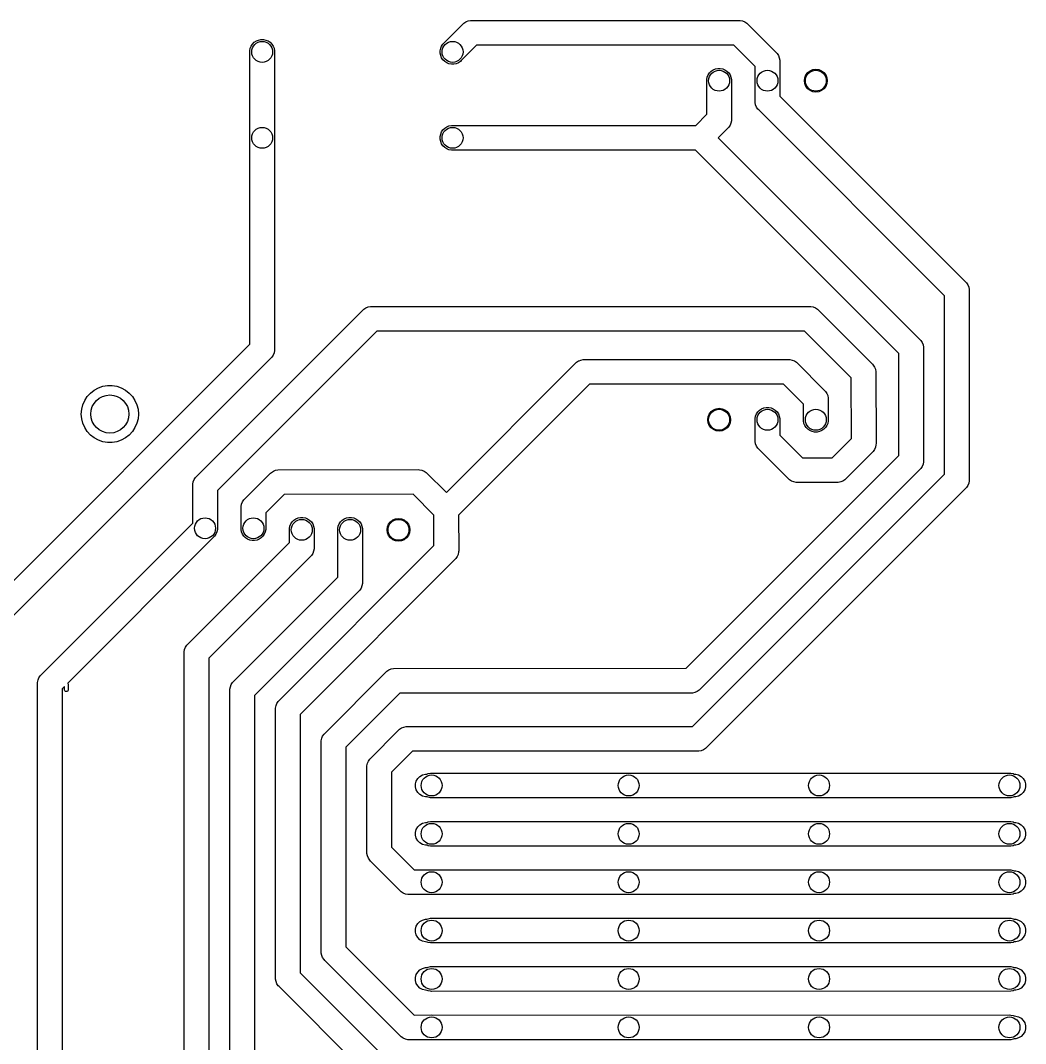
# Model space of a CAD drawing. Extents: x 101.5 to 191.1, y -138.9 to -41.
# Drawn here: x 138.3 to 191.1, y -106 to -52.3 of the extents above; entities that cross this region are included whole.
import ezdxf

# ---------------------------------------------------------------- set-up
doc = ezdxf.new("R2010")
doc.units = 0
doc.layers.add('BLACK', color=7, linetype='CONTINUOUS')

msp = doc.modelspace()

# ---------------------------------------------------------------- linework, layer by layer
at = {"layer": 'BLACK', "linetype": 'CONTINUOUS'}
for p, q in [((160.497543, -53.575644), (161.540381, -52.52838)), ((161.540381, -52.52838), (161.587634, -52.485552)), ((161.587634, -52.485552), (161.587644, -52.485543)), ((161.587644, -52.485543), (161.693592, -52.414751)), ((161.693592, -52.414751), (161.728072, -52.400468)), ((161.728072, -52.400468), (161.811315, -52.365988)), ((161.811315, -52.365988), (161.936289, -52.341129)), ((161.936289, -52.341129), (161.940795, -52.341129)), ((161.940795, -52.341129), (176.040505, -52.338)), ((176.040505, -52.338), (176.104216, -52.34113)), ((176.104216, -52.34113), (176.22919, -52.365989)), ((176.22919, -52.365989), (176.346913, -52.414751)), ((176.346913, -52.414751), (176.452861, -52.485543)), ((176.452861, -52.485543), (177.999619, -54.027875)), ((150.377989, -53.799315), (150.426751, -53.681592)), ((150.426751, -53.681592), (150.497543, -53.575644)), ((150.497543, -53.575644), (150.587644, -53.485543)), ((150.587644, -53.485543), (150.693592, -53.414751)), ((150.693592, -53.414751), (150.811315, -53.365989)), ((150.811315, -53.365989), (150.936289, -53.34113)), ((150.936289, -53.34113), (151.063711, -53.34113)), ((151.063711, -53.34113), (151.188685, -53.365989)), ((151.188685, -53.365989), (151.306408, -53.414751)), ((151.306408, -53.414751), (151.412356, -53.485543)), ((151.412356, -53.485543), (151.502457, -53.575644)), ((151.502457, -53.575644), (151.573249, -53.681592)), ((151.573249, -53.681592), (151.622011, -53.799315)), ((160.377989, -53.799315), (160.426751, -53.681592)), ((160.426751, -53.681592), (160.497543, -53.575644)), ((162.265875, -53.63794), (161.459619, -54.447619)), ((175.768748, -53.634944), (162.265875, -53.63794)), ((176.890774, -54.75376), (175.768748, -53.634944)), ((150.35, -53.988), (150.35313, -53.924289)), ((150.353044, -58.438038), (150.35, -53.988)), ((150.35313, -53.924289), (150.377989, -53.799315)), ((151.622011, -53.799315), (151.64687, -53.924289)), ((151.64687, -53.924289), (151.65, -58.5)), ((160.35313, -53.924289), (160.377989, -53.799315)), ((160.35313, -54.051711), (160.35313, -53.924289)), ((160.377989, -54.176685), (160.35313, -54.051711)), ((160.426751, -54.294408), (160.377989, -54.176685)), ((177.999619, -54.027875), (178.042457, -54.075139)), ((178.042457, -54.075139), (178.113249, -54.181087)), ((178.113249, -54.181087), (178.162011, -54.29881)), ((160.497543, -54.400356), (160.426751, -54.294408)), ((160.587644, -54.490457), (160.497543, -54.400356)), ((160.693592, -54.561249), (160.587644, -54.490457)), ((160.811315, -54.610011), (160.693592, -54.561249)), ((160.936289, -54.63487), (160.811315, -54.610011)), ((161.063711, -54.63487), (160.936289, -54.63487)), ((161.188685, -54.610011), (161.063711, -54.63487)), ((161.306408, -54.561249), (161.188685, -54.610011)), ((161.412356, -54.490457), (161.306408, -54.561249)), ((161.459619, -54.447619), (161.412356, -54.490457)), ((176.89278, -55.44341), (176.890774, -54.75376)), ((178.162011, -54.29881), (178.18687, -54.423784)), ((178.18687, -54.423784), (178.19, -55.5)), ((174.35313, -55.436289), (174.377989, -55.311315)), ((174.377989, -55.311315), (174.426751, -55.193592)), ((174.426751, -55.193592), (174.497543, -55.087644)), ((174.497543, -55.087644), (174.587644, -54.997543)), ((174.587644, -54.997543), (174.693592, -54.926751)), ((174.693592, -54.926751), (174.811315, -54.877989)), ((174.811315, -54.877989), (174.936289, -54.85313)), ((174.936289, -54.85313), (175.063711, -54.85313)), ((175.063711, -54.85313), (175.188685, -54.877989)), ((175.188685, -54.877989), (175.306408, -54.926751)), ((175.306408, -54.926751), (175.412356, -54.997543)), ((175.412356, -54.997543), (175.502457, -55.087644)), ((175.502457, -55.087644), (175.573249, -55.193592)), ((175.573249, -55.193592), (175.622011, -55.311315)), ((175.622011, -55.311315), (175.64687, -55.436289)), ((179.500445, -55.344709), (179.560385, -55.2)), ((179.560385, -55.2), (179.655736, -55.075736)), ((179.655736, -55.075736), (179.78, -54.980385)), ((179.78, -54.980385), (179.924709, -54.920445)), ((179.924709, -54.920445), (180.08, -54.9)), ((180.08, -54.9), (180.235291, -54.920445)), ((180.235291, -54.920445), (180.38, -54.980385)), ((180.38, -54.980385), (180.504264, -55.075736)), ((180.504264, -55.075736), (180.599615, -55.2)), ((180.599615, -55.2), (180.659555, -55.344709)), ((174.35, -55.5), (174.35313, -55.436289)), ((174.35263, -57.264489), (174.35, -55.5)), ((175.64687, -55.436289), (175.65, -57.535534)), ((176.89, -55.5), (176.89278, -55.44341)), ((176.89313, -56.641341), (176.89, -55.5)), ((178.19, -55.5), (178.1872, -55.556974)), ((178.1872, -55.556974), (178.189271, -56.311983)), ((179.48, -55.5), (179.500445, -55.344709)), ((179.500445, -55.655291), (179.48, -55.5)), ((179.560385, -55.8), (179.500445, -55.655291)), ((179.655736, -55.924264), (179.560385, -55.8)), ((180.599615, -55.8), (180.504264, -55.924264)), ((180.659555, -55.655291), (180.599615, -55.8)), ((180.659555, -55.344709), (180.68, -55.5)), ((180.68, -55.5), (180.659555, -55.655291)), ((178.189271, -56.311983), (187.951619, -66.07001)), ((179.78, -56.019615), (179.655736, -55.924264)), ((179.924709, -56.079555), (179.78, -56.019615)), ((180.08, -56.1), (179.924709, -56.079555)), ((180.235291, -56.079555), (180.08, -56.1)), ((180.38, -56.019615), (180.235291, -56.079555)), ((180.504264, -55.924264), (180.38, -56.019615)), ((176.917989, -56.766315), (176.89313, -56.641341)), ((176.966751, -56.884038), (176.917989, -56.766315)), ((177.037543, -56.989986), (176.966751, -56.884038)), ((173.769618, -57.850063), (174.35263, -57.264489)), ((177.080381, -57.037249), (177.037543, -56.989986)), ((186.842083, -66.79463), (177.080381, -57.037249)), ((160.497543, -58.087644), (160.587644, -57.997543)), ((160.587644, -57.997543), (160.693592, -57.926751)), ((160.693592, -57.926751), (160.811315, -57.877989)), ((160.811315, -57.877989), (160.936289, -57.85313)), ((160.936289, -57.85313), (173.769618, -57.850063)), ((175.502457, -57.94789), (174.951657, -58.501109)), ((175.573249, -57.841942), (175.502457, -57.94789)), ((175.622012, -57.724219), (175.573249, -57.841942)), ((175.646871, -57.599245), (175.622012, -57.724219)), ((175.65, -57.535534), (175.646871, -57.599224)), ((175.646871, -57.599224), (175.646871, -57.599245)), ((150.35, -58.5), (150.353044, -58.438038)), ((150.353035, -69.32397), (150.35, -58.5)), ((151.65, -58.5), (151.646905, -58.562987)), ((160.35313, -58.436289), (160.377989, -58.311315)), ((160.35313, -58.563711), (160.35313, -58.436289)), ((160.377989, -58.311315), (160.426751, -58.193592)), ((160.426751, -58.193592), (160.497543, -58.087644)), ((174.951657, -58.501109), (185.551619, -69.096846)), ((151.646905, -58.562987), (151.65, -69.596195)), ((160.377989, -58.688685), (160.35313, -58.563711)), ((160.426751, -58.806408), (160.377989, -58.688685)), ((160.497543, -58.912356), (160.426751, -58.806408)), ((160.587644, -59.002457), (160.497543, -58.912356)), ((160.693592, -59.073249), (160.587644, -59.002457)), ((160.811315, -59.122011), (160.693592, -59.073249)), ((160.936289, -59.14687), (160.811315, -59.122011)), ((161, -59.15), (160.936289, -59.14687)), ((173.76332, -59.14695), (161, -59.15)), ((184.442139, -69.821513), (173.76332, -59.14695)), ((187.951619, -66.07001), (187.994446, -66.117263)), ((187.994446, -66.117263), (187.994457, -66.117274)), ((187.994457, -66.117274), (188.065249, -66.223222)), ((188.065249, -66.223222), (188.114011, -66.340945)), ((188.114011, -66.340945), (188.13887, -66.465919)), ((188.13887, -66.465919), (188.142, -76.437646)), ((186.845024, -76.165443), (186.842083, -66.79463)), ((147.497543, -76.337644), (156.290381, -67.54038)), ((156.290381, -67.54038), (156.337634, -67.497552)), ((156.337634, -67.497552), (156.337644, -67.497543)), ((156.337644, -67.497543), (156.443592, -67.426751)), ((156.443592, -67.426751), (156.561315, -67.377988)), ((156.561315, -67.377988), (156.686289, -67.353129)), ((156.686289, -67.353129), (156.693658, -67.353129)), ((156.693658, -67.353129), (179.75, -67.35)), ((179.75, -67.35), (179.813711, -67.35313)), ((179.813711, -67.35313), (179.938685, -67.377989)), ((179.938685, -67.377989), (180.056408, -67.426751)), ((180.056408, -67.426751), (180.162356, -67.497543)), ((180.162356, -67.497543), (183.051619, -70.382381)), ((157.014967, -68.649964), (148.647323, -77.021819)), ((179.477964, -68.646915), (157.014967, -68.649964)), ((181.94222, -71.107396), (179.477964, -68.646915)), ((185.551619, -69.096846), (185.594457, -69.14411)), ((185.594457, -69.14411), (185.665249, -69.250058)), ((185.665249, -69.250058), (185.714011, -69.367781)), ((133.997543, -85.683839), (150.353035, -69.32397)), ((151.622012, -69.78488), (151.573249, -69.902603)), ((151.646871, -69.659906), (151.622012, -69.78488)), ((151.65, -69.596195), (151.646871, -69.659885)), ((151.646871, -69.659885), (151.646871, -69.659906)), ((184.444953, -75.171414), (184.442139, -69.821513)), ((185.714011, -69.367781), (185.73887, -69.492755)), ((185.73887, -69.492755), (185.742, -75.443534)), ((151.502457, -70.008551), (135.147032, -86.36835)), ((151.573249, -69.902603), (151.502457, -70.008551)), ((160.673392, -77.122983), (167.463876, -70.32838)), ((167.463876, -70.32838), (167.511129, -70.285552)), ((167.511129, -70.285552), (167.511139, -70.285543)), ((167.511139, -70.285543), (167.617087, -70.214751)), ((167.617087, -70.214751), (167.651567, -70.200468)), ((167.651567, -70.200468), (167.73481, -70.165988)), ((167.73481, -70.165988), (167.859784, -70.141129)), ((167.859784, -70.141129), (167.86323, -70.141129)), ((167.86323, -70.141129), (178.64563, -70.138)), ((178.64563, -70.138), (178.709341, -70.14113)), ((178.709341, -70.14113), (178.834315, -70.165989)), ((178.834315, -70.165989), (178.952038, -70.214751)), ((178.952038, -70.214751), (179.057986, -70.285543)), ((179.057986, -70.285543), (180.53962, -71.762751)), ((183.051619, -70.382381), (183.094457, -70.429644)), ((183.094457, -70.429644), (183.165249, -70.535592)), ((183.165249, -70.535592), (183.214011, -70.653315)), ((183.214011, -70.653315), (183.238871, -70.778289)), ((183.238871, -70.778289), (183.238871, -70.779493)), ((183.238871, -70.779493), (183.242, -74.549422)), ((178.37392, -71.434967), (168.188527, -71.437923)), ((179.43073, -72.488619), (178.37392, -71.434967)), ((181.944851, -74.277907), (181.94222, -71.107396)), ((141.816289, -72.078681), (141.984078, -71.896414)), ((141.984078, -71.896414), (142.179578, -71.74425)), ((142.179578, -71.74425), (142.397457, -71.62634)), ((142.397457, -71.62634), (142.631772, -71.5459)), ((142.631772, -71.5459), (142.876131, -71.505123)), ((142.876131, -71.505123), (143.123869, -71.505123)), ((143.123869, -71.505123), (143.368228, -71.5459)), ((143.368228, -71.5459), (143.602543, -71.62634)), ((143.602543, -71.62634), (143.820422, -71.74425)), ((143.820422, -71.74425), (144.015922, -71.896414)), ((144.015922, -71.896414), (144.183711, -72.078681)), ((168.188527, -71.437923), (161.319346, -78.311272)), ((180.53962, -71.762751), (180.582447, -71.810004)), ((180.582447, -71.810004), (180.582457, -71.810014)), ((180.582457, -71.810014), (180.653249, -71.915962)), ((180.653249, -71.915962), (180.653249, -71.915963)), ((180.653249, -71.915963), (180.702012, -72.033685)), ((141.581274, -72.512951), (141.680789, -72.286079)), ((141.680789, -72.286079), (141.816289, -72.078681)), ((144.183711, -72.078681), (144.319211, -72.286079)), ((144.319211, -72.286079), (144.418726, -72.512951)), ((179.43313, -73.363711), (179.43073, -72.488619)), ((180.702012, -72.033685), (180.726871, -72.158659)), ((180.726871, -72.158659), (180.726871, -72.159023)), ((180.726871, -72.159023), (180.73, -73.3)), ((141.5, -73), (141.520458, -72.753108)), ((141.520458, -73.246892), (141.5, -73)), ((141.520458, -72.753108), (141.581274, -72.512951)), ((144.418726, -72.512951), (144.479542, -72.753108)), ((144.479542, -72.753108), (144.5, -73)), ((144.5, -73), (144.479542, -73.246892)), ((174.420445, -73.144709), (174.480385, -73)), ((174.480385, -73), (174.575736, -72.875736)), ((174.575736, -72.875736), (174.7, -72.780385)), ((174.7, -72.780385), (174.844709, -72.720445)), ((174.844709, -72.720445), (175, -72.7)), ((175, -72.7), (175.155291, -72.720445)), ((175.155291, -72.720445), (175.3, -72.780385)), ((175.3, -72.780385), (175.424264, -72.875736)), ((175.424264, -72.875736), (175.519615, -73)), ((175.519615, -73), (175.579555, -73.144709)), ((176.917989, -73.111315), (176.966751, -72.993592)), ((176.966751, -72.993592), (177.037543, -72.887644)), ((177.037543, -72.887644), (177.127644, -72.797543)), ((177.127644, -72.797543), (177.233592, -72.726751)), ((177.233592, -72.726751), (177.351315, -72.677989)), ((177.351315, -72.677989), (177.476289, -72.65313)), ((177.476289, -72.65313), (177.603711, -72.65313)), ((177.603711, -72.65313), (177.728685, -72.677989)), ((177.728685, -72.677989), (177.846408, -72.726751)), ((177.846408, -72.726751), (177.952356, -72.797543)), ((177.952356, -72.797543), (178.042457, -72.887644)), ((178.042457, -72.887644), (178.113249, -72.993592)), ((178.113249, -72.993592), (178.162011, -73.111315)), ((141.581274, -73.487049), (141.520458, -73.246892)), ((141.680789, -73.713921), (141.581274, -73.487049)), ((144.418726, -73.487049), (144.319211, -73.713921)), ((144.479542, -73.246892), (144.418726, -73.487049)), ((174.4, -73.3), (174.420445, -73.144709)), ((174.420445, -73.455291), (174.4, -73.3)), ((174.480385, -73.6), (174.420445, -73.455291)), ((175.579555, -73.455291), (175.519615, -73.6)), ((175.579555, -73.144709), (175.6, -73.3)), ((175.6, -73.3), (175.579555, -73.455291)), ((176.89, -73.3), (176.89313, -73.236289)), ((176.89313, -74.441341), (176.89, -73.3)), ((176.89313, -73.236289), (176.917989, -73.111315)), ((178.162011, -73.111315), (178.18687, -73.236289)), ((178.18687, -73.236289), (178.189269, -74.111437)), ((179.457989, -73.488685), (179.43313, -73.363711)), ((179.506751, -73.606408), (179.457989, -73.488685)), ((180.702011, -73.488685), (180.653249, -73.606408)), ((180.72687, -73.363711), (180.702011, -73.488685)), ((180.73, -73.3), (180.72687, -73.363711)), ((141.816289, -73.921319), (141.680789, -73.713921)), ((141.984078, -74.103586), (141.816289, -73.921319)), ((142.179578, -74.25575), (141.984078, -74.103586)), ((144.015922, -74.103586), (143.820422, -74.25575)), ((144.183711, -73.921319), (144.015922, -74.103586)), ((144.319211, -73.713921), (144.183711, -73.921319)), ((174.575736, -73.724264), (174.480385, -73.6)), ((174.7, -73.819615), (174.575736, -73.724264)), ((174.844709, -73.879555), (174.7, -73.819615)), ((175, -73.9), (174.844709, -73.879555)), ((175.155291, -73.879555), (175, -73.9)), ((175.3, -73.819615), (175.155291, -73.879555)), ((175.424264, -73.724264), (175.3, -73.819615)), ((175.519615, -73.6), (175.424264, -73.724264)), ((178.189269, -74.111437), (179.379446, -75.298353)), ((179.577543, -73.712356), (179.506751, -73.606408)), ((179.667644, -73.802457), (179.577543, -73.712356)), ((179.773592, -73.873249), (179.667644, -73.802457)), ((179.891315, -73.922011), (179.773592, -73.873249)), ((180.016289, -73.94687), (179.891315, -73.922011)), ((180.143711, -73.94687), (180.016289, -73.94687)), ((180.268685, -73.922011), (180.143711, -73.94687)), ((180.386408, -73.873249), (180.268685, -73.922011)), ((180.492356, -73.802457), (180.386408, -73.873249)), ((180.582457, -73.712356), (180.492356, -73.802457)), ((180.653249, -73.606408), (180.582457, -73.712356)), ((142.397457, -74.37366), (142.179578, -74.25575)), ((142.631772, -74.4541), (142.397457, -74.37366)), ((142.876131, -74.494877), (142.631772, -74.4541)), ((143.123869, -74.494877), (142.876131, -74.494877)), ((143.368228, -74.4541), (143.123869, -74.494877)), ((143.602543, -74.37366), (143.368228, -74.4541)), ((143.820422, -74.25575), (143.602543, -74.37366)), ((176.917989, -74.566315), (176.89313, -74.441341)), ((176.966751, -74.684038), (176.917989, -74.566315)), ((180.929783, -75.296097), (181.944851, -74.277907)), ((183.238871, -74.613133), (183.214012, -74.738107)), ((183.242, -74.549422), (183.238871, -74.613112)), ((183.238871, -74.613112), (183.238871, -74.613133)), ((173.270577, -86.350053), (184.444953, -75.171414)), ((177.037543, -74.789986), (176.966751, -74.684038)), ((177.080381, -74.837249), (177.037543, -74.789986)), ((178.69536, -76.447803), (177.080381, -74.837249)), ((183.094457, -74.961778), (181.65533, -76.40533)), ((183.165249, -74.85583), (183.094457, -74.961778)), ((183.214012, -74.738107), (183.165249, -74.85583)), ((179.379446, -75.298353), (180.929783, -75.296097)), ((185.714011, -75.632219), (185.665249, -75.749942)), ((185.738871, -75.507245), (185.714011, -75.632219)), ((185.742, -75.443534), (185.738871, -75.507224)), ((185.738871, -75.507224), (185.738871, -75.507245)), ((150.037543, -77.510014), (151.43475, -76.108381)), ((151.43475, -76.108381), (151.482003, -76.065553)), ((151.482003, -76.065553), (151.482014, -76.065543)), ((151.482014, -76.065543), (151.587962, -75.994751)), ((151.587962, -75.994751), (151.705685, -75.945989)), ((151.705685, -75.945989), (151.830659, -75.92113)), ((151.830659, -75.92113), (159.200505, -75.918)), ((159.200505, -75.918), (159.264216, -75.92113)), ((159.264216, -75.92113), (159.38919, -75.945989)), ((159.38919, -75.945989), (159.506913, -75.994751)), ((159.506913, -75.994751), (159.612861, -76.065543)), ((159.612861, -76.065543), (160.673392, -77.122983)), ((173.610412, -89.404343), (186.845024, -76.165443)), ((185.594457, -75.85589), (173.995153, -87.459619)), ((185.665249, -75.749942), (185.594457, -75.85589)), ((147.35, -76.75), (147.35313, -76.686289)), ((147.352676, -78.728186), (147.35, -76.75)), ((147.35313, -76.686289), (147.377989, -76.561315)), ((147.377989, -76.561315), (147.426751, -76.443592)), ((147.426751, -76.443592), (147.497543, -76.337644)), ((178.695725, -76.448168), (178.69536, -76.447803)), ((178.801673, -76.51896), (178.695725, -76.448168)), ((178.919396, -76.567722), (178.801673, -76.51896)), ((179.04437, -76.592581), (178.919396, -76.567722)), ((179.108081, -76.595711), (179.04437, -76.592581)), ((181.259422, -76.592581), (179.108081, -76.595711)), ((181.384396, -76.567722), (181.259422, -76.592581)), ((181.502119, -76.51896), (181.384396, -76.567722)), ((181.608067, -76.448168), (181.502119, -76.51896)), ((181.608068, -76.448167), (181.608067, -76.448168)), ((181.65533, -76.40533), (181.608068, -76.448167)), ((188.065249, -76.744054), (187.994457, -76.850002)), ((188.114011, -76.626331), (188.065249, -76.744054)), ((188.13887, -76.501357), (188.114011, -76.626331)), ((188.142, -76.437646), (188.13887, -76.501357)), ((148.647323, -77.021819), (148.65, -79)), ((152.160044, -77.217887), (151.187787, -78.193224)), ((158.928827, -77.215012), (152.160044, -77.217887)), ((160.022377, -78.305377), (158.928827, -77.215012)), ((187.991369, -76.853089), (174.334976, -90.513908)), ((187.994457, -76.850002), (187.991369, -76.853089)), ((149.89, -77.92237), (149.89313, -77.858659)), ((149.89313, -77.858659), (149.917989, -77.733685)), ((149.917989, -77.733685), (149.966751, -77.615962)), ((149.966751, -77.615962), (150.037543, -77.510014)), ((149.89313, -79.063711), (149.89, -77.92237)), ((151.187787, -78.193224), (151.19, -79)), ((160.024653, -79.90591), (160.022377, -78.305377)), ((161.319346, -78.311272), (161.322, -80.177703)), ((139.347543, -86.737644), (147.352676, -78.728186)), ((152.43313, -79.016289), (152.457989, -78.891315)), ((152.457989, -78.891315), (152.506751, -78.773592)), ((152.506751, -78.773592), (152.577543, -78.667644)), ((152.577543, -78.667644), (152.667644, -78.577543)), ((152.667644, -78.577543), (152.773592, -78.506751)), ((152.773592, -78.506751), (152.891315, -78.457989)), ((152.891315, -78.457989), (153.016289, -78.43313)), ((153.016289, -78.43313), (153.143711, -78.43313)), ((153.143711, -78.43313), (153.268685, -78.457989)), ((153.268685, -78.457989), (153.386408, -78.506751)), ((153.386408, -78.506751), (153.492356, -78.577543)), ((153.492356, -78.577543), (153.582457, -78.667644)), ((153.582457, -78.667644), (153.653249, -78.773592)), ((153.653249, -78.773592), (153.702011, -78.891315)), ((153.702011, -78.891315), (153.72687, -79.016289)), ((154.97313, -79.016289), (154.997989, -78.891315)), ((154.997989, -78.891315), (155.046751, -78.773592)), ((155.046751, -78.773592), (155.117543, -78.667644)), ((155.117543, -78.667644), (155.207644, -78.577543)), ((155.207644, -78.577543), (155.313592, -78.506751)), ((155.313592, -78.506751), (155.431315, -78.457989)), ((155.431315, -78.457989), (155.556289, -78.43313)), ((155.556289, -78.43313), (155.683711, -78.43313)), ((155.683711, -78.43313), (155.808685, -78.457989)), ((155.808685, -78.457989), (155.926408, -78.506751)), ((155.926408, -78.506751), (156.032356, -78.577543)), ((156.032356, -78.577543), (156.122457, -78.667644)), ((156.122457, -78.667644), (156.193249, -78.773592)), ((156.193249, -78.773592), (156.242011, -78.891315)), ((156.242011, -78.891315), (156.26687, -79.016289)), ((157.56, -79.08), (157.580445, -78.924709)), ((157.580445, -78.924709), (157.640385, -78.78)), ((157.640385, -78.78), (157.735736, -78.655736)), ((157.735736, -78.655736), (157.86, -78.560385)), ((157.86, -78.560385), (158.004709, -78.500445)), ((158.004709, -78.500445), (158.16, -78.48)), ((158.16, -78.48), (158.315291, -78.500445)), ((158.315291, -78.500445), (158.46, -78.560385)), ((158.46, -78.560385), (158.584264, -78.655736)), ((158.584264, -78.655736), (158.679615, -78.78)), ((158.679615, -78.78), (158.739555, -78.924709)), ((158.739555, -78.924709), (158.76, -79.08)), ((148.500605, -79.414207), (140.78643, -87.13255)), ((148.502457, -79.412356), (148.500605, -79.414207)), ((148.573249, -79.306408), (148.502457, -79.412356)), ((148.587531, -79.271927), (148.573249, -79.306408)), ((148.622012, -79.188685), (148.587531, -79.271927)), ((148.646871, -79.063711), (148.622012, -79.188685)), ((148.65, -79), (148.646871, -79.06369)), ((148.646871, -79.06369), (148.646871, -79.063711)), ((149.917989, -79.188685), (149.89313, -79.063711)), ((149.966751, -79.306408), (149.917989, -79.188685)), ((150.037543, -79.412356), (149.966751, -79.306408)), ((150.127644, -79.502457), (150.037543, -79.412356)), ((151.042457, -79.412356), (150.952356, -79.502457)), ((151.113249, -79.306408), (151.042457, -79.412356)), ((151.162011, -79.188685), (151.113249, -79.306408)), ((151.18687, -79.063711), (151.162011, -79.188685)), ((151.19, -79), (151.18687, -79.063711)), ((152.43, -79.08), (152.43313, -79.016289)), ((152.432077, -79.741338), (152.43, -79.08)), ((153.72687, -79.016289), (153.73, -80.012505)), ((154.97, -79.08), (154.97313, -79.016289)), ((154.972757, -81.563739), (154.97, -79.08)), ((156.26687, -79.016289), (156.27, -81.835591)), ((157.580445, -79.235291), (157.56, -79.08)), ((157.640385, -79.38), (157.580445, -79.235291)), ((157.735736, -79.504264), (157.640385, -79.38)), ((158.679615, -79.38), (158.584264, -79.504264)), ((158.739555, -79.235291), (158.679615, -79.38)), ((158.76, -79.08), (158.739555, -79.235291)), ((147.047543, -85.130149), (152.432077, -79.741338)), ((150.233592, -79.573249), (150.127644, -79.502457)), ((150.351315, -79.622011), (150.233592, -79.573249)), ((150.476289, -79.64687), (150.351315, -79.622011)), ((150.603711, -79.64687), (150.476289, -79.64687)), ((150.728685, -79.622011), (150.603711, -79.64687)), ((150.846408, -79.573249), (150.728685, -79.622011)), ((150.952356, -79.502457), (150.846408, -79.573249)), ((151.847543, -88.087347), (160.024653, -79.90591)), ((153.73, -80.012505), (153.72687, -80.076216)), ((157.86, -79.599615), (157.735736, -79.504264)), ((158.004709, -79.659555), (157.86, -79.599615)), ((158.16, -79.68), (158.004709, -79.659555)), ((158.315291, -79.659555), (158.16, -79.68)), ((158.46, -79.599615), (158.315291, -79.659555)), ((158.584264, -79.504264), (158.46, -79.599615)), ((153.582457, -80.424861), (148.196912, -85.814681)), ((153.653249, -80.318913), (153.582457, -80.424861)), ((153.702011, -80.20119), (153.653249, -80.318913)), ((153.72687, -80.076216), (153.702011, -80.20119)), ((161.245249, -80.484111), (161.174457, -80.590059)), ((161.294011, -80.366388), (161.245249, -80.484111)), ((161.31887, -80.241414), (161.294011, -80.366388)), ((161.322, -80.177703), (161.31887, -80.241414)), ((161.172566, -80.591949), (152.996944, -88.771897)), ((161.174457, -80.590059), (161.172566, -80.591949)), ((149.447543, -87.093234), (154.972757, -81.563739)), ((156.193249, -82.141999), (156.122457, -82.247947)), ((156.242011, -82.024276), (156.193249, -82.141999)), ((156.26687, -81.899302), (156.242011, -82.024276)), ((156.27, -81.835591), (156.26687, -81.899302)), ((156.121164, -82.249239), (150.596918, -87.777764)), ((156.122457, -82.247947), (156.121164, -82.249239)), ((146.90313, -85.478794), (146.927989, -85.35382)), ((146.927989, -85.35382), (146.976751, -85.236097)), ((146.976751, -85.236097), (147.047543, -85.130149)), ((146.9, -85.542505), (146.90313, -85.478794)), ((146.90313, -110.297824), (146.9, -85.542505)), ((148.196912, -85.814681), (148.199966, -109.969163)), ((157.55211, -86.497543), (157.658058, -86.426751)), ((157.658058, -86.426751), (157.775781, -86.377989)), ((157.775781, -86.377989), (157.900755, -86.35313)), ((157.900755, -86.35313), (173.270577, -86.350053)), ((139.20313, -87.086289), (139.227989, -86.961315)), ((139.227989, -86.961315), (139.276751, -86.843592)), ((139.276751, -86.843592), (139.347543, -86.737644)), ((154.247543, -89.80211), (157.504846, -86.540381)), ((157.504846, -86.540381), (157.552099, -86.497553)), ((157.552099, -86.497553), (157.55211, -86.497543)), ((139.2, -87.15), (139.20313, -87.086289)), ((139.203107, -134.097866), (139.2, -87.15)), ((140.618232, -87.300838), (140.496892, -87.422244)), ((140.496892, -87.422244), (140.5, -134.37)), ((140.619509, -87.49583), (140.618232, -87.300838)), ((140.634441, -87.531878), (140.619509, -87.49583)), ((140.662031, -87.559468), (140.634441, -87.531878)), ((140.800735, -87.531878), (140.773145, -87.559468)), ((140.78643, -87.13255), (140.800735, -87.146855)), ((140.800735, -87.146855), (140.815667, -87.182903)), ((140.815667, -87.49583), (140.800735, -87.531878)), ((140.815667, -87.182903), (140.817588, -87.476321)), ((140.817588, -87.476321), (140.815667, -87.49583)), ((149.3, -87.50559), (149.30313, -87.441879)), ((149.30313, -109.303711), (149.3, -87.50559)), ((149.30313, -87.441879), (149.327989, -87.316905)), ((149.327989, -87.316905), (149.376751, -87.199182)), ((149.376751, -87.199182), (149.447543, -87.093234)), ((173.94789, -87.502457), (173.841942, -87.573249)), ((173.995153, -87.459619), (173.94789, -87.502457)), ((140.698079, -87.5744), (140.662031, -87.559468)), ((140.737097, -87.5744), (140.698079, -87.5744)), ((140.773145, -87.559468), (140.737097, -87.5744)), ((150.596918, -87.777764), (150.599961, -108.975028)), ((158.229653, -87.649946), (155.396964, -90.486484)), ((173.599245, -87.64687), (158.229653, -87.649946)), ((173.724219, -87.622011), (173.599245, -87.64687)), ((173.841942, -87.573249), (173.724219, -87.622011)), ((151.7, -88.499703), (151.70313, -88.435992)), ((151.70313, -102.663711), (151.7, -88.499703)), ((151.70313, -88.435992), (151.727989, -88.311018)), ((151.727989, -88.311018), (151.776751, -88.193295)), ((151.776751, -88.193295), (151.847543, -88.087347)), ((152.996944, -88.771897), (152.999941, -102.334925)), ((156.647543, -91.114242), (158.162689, -89.59467)), ((158.162689, -89.59467), (158.209942, -89.551842)), ((158.209942, -89.551842), (158.209953, -89.551832)), ((158.209953, -89.551832), (158.315901, -89.48104)), ((158.315901, -89.48104), (158.433624, -89.432278)), ((158.433624, -89.432278), (158.558598, -89.407419)), ((158.558598, -89.407419), (173.610412, -89.404343)), ((154.1, -90.214466), (154.10313, -90.150755)), ((154.10313, -101.297113), (154.1, -90.214466)), ((154.10313, -90.150755), (154.127989, -90.025781)), ((154.127989, -90.025781), (154.176751, -89.908058)), ((154.176751, -89.908058), (154.247543, -89.80211)), ((155.396964, -90.486484), (155.399925, -100.968252)), ((158.887867, -90.704234), (157.7971, -91.798187)), ((173.939068, -90.701159), (158.887867, -90.704234)), ((174.064042, -90.6763), (173.939068, -90.701159)), ((174.181765, -90.627538), (174.064042, -90.6763)), ((174.287713, -90.556746), (174.181765, -90.627538)), ((174.334976, -90.513908), (174.287713, -90.556746)), ((156.527989, -91.337913), (156.576751, -91.22019)), ((156.576751, -91.22019), (156.647543, -91.114242)), ((156.5, -91.526598), (156.50313, -91.462887)), ((156.50313, -96.077113), (156.5, -91.526598)), ((156.50313, -91.462887), (156.527989, -91.337913)), ((157.7971, -91.798187), (157.799817, -95.747755)), ((159.055133, -92.421684), (159.095672, -92.27039)), ((159.095672, -92.27039), (159.173988, -92.134743)), ((159.173988, -92.134743), (159.284743, -92.023988)), ((159.284743, -92.023988), (159.42039, -91.945672)), ((159.42039, -91.945672), (159.571684, -91.905133)), ((159.571684, -91.905133), (159.647405, -91.90446)), ((159.647405, -91.90446), (159.711315, -91.877989)), ((159.711315, -91.877989), (159.836289, -91.85313)), ((159.836289, -91.85313), (190.25, -91.85)), ((190.25, -91.85), (190.313711, -91.85313)), ((190.313711, -91.85313), (190.438685, -91.877989)), ((190.438685, -91.877989), (190.491996, -91.900071)), ((190.491996, -91.900071), (190.5, -91.9)), ((190.5, -91.9), (190.578316, -91.905133)), ((190.578316, -91.905133), (190.72961, -91.945672)), ((190.72961, -91.945672), (190.865257, -92.023988)), ((190.865257, -92.023988), (190.976012, -92.134743)), ((190.976012, -92.134743), (191.054328, -92.27039)), ((191.054328, -92.27039), (191.094867, -92.421684)), ((159.055133, -92.578316), (159.055133, -92.421684)), ((159.095672, -92.72961), (159.055133, -92.578316)), ((159.173988, -92.865257), (159.095672, -92.72961)), ((159.284743, -92.976012), (159.173988, -92.865257)), ((190.976012, -92.865257), (190.865257, -92.976012)), ((191.054328, -92.72961), (190.976012, -92.865257)), ((191.094867, -92.578316), (191.054328, -92.72961)), ((191.094867, -92.421684), (191.094867, -92.578316)), ((159.42039, -93.054328), (159.284743, -92.976012)), ((159.571684, -93.094867), (159.42039, -93.054328)), ((159.65, -93.1), (159.571684, -93.094867)), ((159.658003, -93.099928), (159.65, -93.1)), ((159.711315, -93.122011), (159.658003, -93.099928)), ((159.836289, -93.14687), (159.711315, -93.122011)), ((159.9, -93.15), (159.836289, -93.14687)), ((190.313711, -93.14687), (159.9, -93.15)), ((190.438685, -93.122011), (190.313711, -93.14687)), ((190.502594, -93.095539), (190.438685, -93.122011)), ((190.578316, -93.094867), (190.502594, -93.095539)), ((190.72961, -93.054328), (190.578316, -93.094867)), ((190.865257, -92.976012), (190.72961, -93.054328)), ((159.284743, -94.563988), (159.42039, -94.485672)), ((159.42039, -94.485672), (159.571684, -94.445133)), ((159.571684, -94.445133), (159.647405, -94.44446)), ((159.647405, -94.44446), (159.711315, -94.417989)), ((159.711315, -94.417989), (159.836289, -94.39313)), ((159.836289, -94.39313), (190.25, -94.39)), ((190.25, -94.39), (190.313711, -94.39313)), ((190.313711, -94.39313), (190.438685, -94.417989)), ((190.438685, -94.417989), (190.491996, -94.440071)), ((190.491996, -94.440071), (190.5, -94.44)), ((190.5, -94.44), (190.578316, -94.445133)), ((190.578316, -94.445133), (190.72961, -94.485672)), ((190.72961, -94.485672), (190.865257, -94.563988)), ((159.055133, -94.961684), (159.095672, -94.81039)), ((159.055133, -95.118316), (159.055133, -94.961684)), ((159.095672, -94.81039), (159.173988, -94.674743)), ((159.173988, -94.674743), (159.284743, -94.563988)), ((190.865257, -94.563988), (190.976012, -94.674743)), ((190.976012, -94.674743), (191.054328, -94.81039)), ((191.054328, -94.81039), (191.094867, -94.961684)), ((191.094867, -94.961684), (191.094867, -95.118316)), ((159.095672, -95.26961), (159.055133, -95.118316)), ((159.173988, -95.405257), (159.095672, -95.26961)), ((159.284743, -95.516012), (159.173988, -95.405257)), ((159.42039, -95.594328), (159.284743, -95.516012)), ((159.571684, -95.634867), (159.42039, -95.594328)), ((190.72961, -95.594328), (190.578316, -95.634867)), ((190.865257, -95.516012), (190.72961, -95.594328)), ((190.976012, -95.405257), (190.865257, -95.516012)), ((191.054328, -95.26961), (190.976012, -95.405257)), ((191.094867, -95.118316), (191.054328, -95.26961)), ((156.527989, -96.202087), (156.50313, -96.077113)), ((157.799817, -95.747755), (158.987609, -96.932289)), ((159.65, -95.64), (159.571684, -95.634867)), ((159.658003, -95.639928), (159.65, -95.64)), ((159.711315, -95.662011), (159.658003, -95.639928)), ((159.836289, -95.68687), (159.711315, -95.662011)), ((159.9, -95.69), (159.836289, -95.68687)), ((190.313711, -95.68687), (159.9, -95.69)), ((190.438685, -95.662011), (190.313711, -95.68687)), ((190.502594, -95.635539), (190.438685, -95.662011)), ((190.578316, -95.634867), (190.502594, -95.635539)), ((156.576751, -96.31981), (156.527989, -96.202087)), ((156.647543, -96.425758), (156.576751, -96.31981)), ((156.690381, -96.473021), (156.647543, -96.425758)), ((158.304242, -98.082457), (156.690381, -96.473021)), ((158.987609, -96.932289), (159.9, -96.93)), ((159.9, -96.93), (159.963444, -96.933116)), ((159.963444, -96.933116), (190.25, -96.93)), ((190.25, -96.93), (190.313711, -96.93313)), ((190.313711, -96.93313), (190.438685, -96.957989)), ((190.438685, -96.957989), (190.491996, -96.980071)), ((190.491996, -96.980071), (190.5, -96.98)), ((190.5, -96.98), (190.578316, -96.985133)), ((190.578316, -96.985133), (190.72961, -97.025672)), ((190.72961, -97.025672), (190.865257, -97.103988)), ((190.865257, -97.103988), (190.976012, -97.214743)), ((190.976012, -97.214743), (191.054328, -97.35039)), ((191.054328, -97.35039), (191.094867, -97.501684)), ((191.094867, -97.658316), (191.054328, -97.80961)), ((191.094867, -97.501684), (191.094867, -97.658316)), ((158.41019, -98.153249), (158.304242, -98.082457)), ((158.527913, -98.202011), (158.41019, -98.153249)), ((158.652887, -98.22687), (158.527913, -98.202011)), ((158.716598, -98.23), (158.652887, -98.22687)), ((159.842482, -98.227174), (158.716598, -98.23)), ((159.9, -98.23), (159.842482, -98.227174)), ((190.313711, -98.22687), (159.9, -98.23)), ((190.438685, -98.202011), (190.313711, -98.22687)), ((190.502594, -98.175539), (190.438685, -98.202011)), ((190.578316, -98.174867), (190.502594, -98.175539)), ((190.72961, -98.134328), (190.578316, -98.174867)), ((190.865257, -98.056012), (190.72961, -98.134328)), ((190.976012, -97.945257), (190.865257, -98.056012)), ((191.054328, -97.80961), (190.976012, -97.945257)), ((159.055133, -100.041684), (159.095672, -99.89039)), ((159.095672, -99.89039), (159.173988, -99.754743)), ((159.173988, -99.754743), (159.284743, -99.643988)), ((159.284743, -99.643988), (159.42039, -99.565672)), ((159.42039, -99.565672), (159.571684, -99.525133)), ((159.571684, -99.525133), (159.647405, -99.52446)), ((159.647405, -99.52446), (159.711315, -99.497989)), ((159.711315, -99.497989), (159.836289, -99.47313)), ((159.836289, -99.47313), (190.25, -99.47)), ((190.25, -99.47), (190.313711, -99.47313)), ((190.313711, -99.47313), (190.438685, -99.497989)), ((190.438685, -99.497989), (190.491996, -99.520071)), ((190.491996, -99.520071), (190.5, -99.52)), ((190.5, -99.52), (190.578316, -99.525133)), ((190.578316, -99.525133), (190.72961, -99.565672)), ((190.72961, -99.565672), (190.865257, -99.643988)), ((190.865257, -99.643988), (190.976012, -99.754743)), ((190.976012, -99.754743), (191.054328, -99.89039)), ((191.054328, -99.89039), (191.094867, -100.041684)), ((159.055133, -100.198316), (159.055133, -100.041684)), ((159.095672, -100.34961), (159.055133, -100.198316)), ((159.173988, -100.485257), (159.095672, -100.34961)), ((191.054328, -100.34961), (190.976012, -100.485257)), ((191.094867, -100.198316), (191.054328, -100.34961)), ((191.094867, -100.041684), (191.094867, -100.198316)), ((155.399925, -100.968252), (158.987918, -104.552289)), ((159.284743, -100.596012), (159.173988, -100.485257)), ((159.42039, -100.674328), (159.284743, -100.596012)), ((159.571684, -100.714867), (159.42039, -100.674328)), ((159.65, -100.72), (159.571684, -100.714867)), ((159.658003, -100.719928), (159.65, -100.72)), ((159.711315, -100.742011), (159.658003, -100.719928)), ((159.836289, -100.76687), (159.711315, -100.742011)), ((159.9, -100.77), (159.836289, -100.76687)), ((190.313711, -100.76687), (159.9, -100.77)), ((190.438685, -100.742011), (190.313711, -100.76687)), ((190.502594, -100.715539), (190.438685, -100.742011)), ((190.578316, -100.714867), (190.502594, -100.715539)), ((190.72961, -100.674328), (190.578316, -100.714867)), ((190.865257, -100.596012), (190.72961, -100.674328)), ((190.976012, -100.485257), (190.865257, -100.596012)), ((154.127989, -101.422087), (154.10313, -101.297113)), ((154.176751, -101.53981), (154.127989, -101.422087)), ((154.247543, -101.645758), (154.176751, -101.53981)), ((154.290381, -101.693021), (154.247543, -101.645758)), ((158.303336, -105.701551), (154.290381, -101.693021)), ((159.647405, -102.06446), (159.711315, -102.037989)), ((159.711315, -102.037989), (159.836289, -102.01313)), ((159.836289, -102.01313), (190.25, -102.01)), ((190.25, -102.01), (190.313711, -102.01313)), ((190.313711, -102.01313), (190.438685, -102.037989)), ((190.438685, -102.037989), (190.491996, -102.060071)), ((152.999941, -102.334925), (157.761784, -107.092705)), ((159.055133, -102.581684), (159.095672, -102.43039)), ((159.055133, -102.738316), (159.055133, -102.581684)), ((159.095672, -102.43039), (159.173988, -102.294743)), ((159.173988, -102.294743), (159.284743, -102.183988)), ((159.284743, -102.183988), (159.42039, -102.105672)), ((159.42039, -102.105672), (159.571684, -102.065133)), ((159.571684, -102.065133), (159.647405, -102.06446)), ((190.491996, -102.060071), (190.5, -102.06)), ((190.5, -102.06), (190.578316, -102.065133)), ((190.578316, -102.065133), (190.72961, -102.105672)), ((190.72961, -102.105672), (190.865257, -102.183988)), ((190.865257, -102.183988), (190.976012, -102.294743)), ((190.976012, -102.294743), (191.054328, -102.43039)), ((191.054328, -102.43039), (191.094867, -102.581684)), ((191.094867, -102.581684), (191.094867, -102.738316)), ((151.727989, -102.788685), (151.70313, -102.663711)), ((151.776751, -102.906408), (151.727989, -102.788685)), ((151.847543, -103.012356), (151.776751, -102.906408)), ((151.890381, -103.059619), (151.847543, -103.012356)), ((157.076473, -108.241286), (151.890381, -103.059619)), ((159.095672, -102.88961), (159.055133, -102.738316)), ((159.173988, -103.025257), (159.095672, -102.88961)), ((159.284743, -103.136012), (159.173988, -103.025257)), ((190.976012, -103.025257), (190.865257, -103.136012)), ((191.054328, -102.88961), (190.976012, -103.025257)), ((191.094867, -102.738316), (191.054328, -102.88961)), ((159.42039, -103.214328), (159.284743, -103.136012)), ((159.571684, -103.254867), (159.42039, -103.214328)), ((159.65, -103.26), (159.571684, -103.254867)), ((159.658003, -103.259928), (159.65, -103.26)), ((159.711315, -103.282011), (159.658003, -103.259928)), ((159.836289, -103.30687), (159.711315, -103.282011)), ((159.9, -103.31), (159.836289, -103.30687)), ((190.313711, -103.30687), (159.9, -103.31)), ((190.438685, -103.282011), (190.313711, -103.30687)), ((190.502594, -103.255539), (190.438685, -103.282011)), ((190.578316, -103.254867), (190.502594, -103.255539)), ((190.72961, -103.214328), (190.578316, -103.254867)), ((190.865257, -103.136012), (190.72961, -103.214328)), ((158.987918, -104.552289), (159.9, -104.55)), ((159.9, -104.55), (159.963444, -104.553116)), ((159.963444, -104.553116), (190.25, -104.55)), ((190.25, -104.55), (190.313711, -104.55313)), ((190.313711, -104.55313), (190.438685, -104.577989)), ((190.438685, -104.577989), (190.491996, -104.600071)), ((190.491996, -104.600071), (190.5, -104.6)), ((190.5, -104.6), (190.578316, -104.605133)), ((190.578316, -104.605133), (190.72961, -104.645672)), ((190.72961, -104.645672), (190.865257, -104.723988)), ((190.865257, -104.723988), (190.976012, -104.834743)), ((190.976012, -104.834743), (191.054328, -104.97039)), ((191.054328, -104.97039), (191.094867, -105.121684)), ((191.094867, -105.121684), (191.094867, -105.278316)), ((158.304242, -105.702457), (158.303336, -105.701551)), ((158.381873, -105.754328), (158.304242, -105.702457)), ((158.41019, -105.773249), (158.381873, -105.754328)), ((158.527913, -105.822012), (158.41019, -105.773249)), ((190.502594, -105.795539), (190.438685, -105.822011)), ((190.578316, -105.794867), (190.502594, -105.795539)), ((190.72961, -105.754328), (190.578316, -105.794867)), ((190.865257, -105.676012), (190.72961, -105.754328)), ((190.976012, -105.565257), (190.865257, -105.676012)), ((191.054328, -105.42961), (190.976012, -105.565257)), ((191.094867, -105.278316), (191.054328, -105.42961)), ((158.652887, -105.846871), (158.527913, -105.822012)), ((158.652907, -105.846871), (158.652887, -105.846871)), ((158.716598, -105.85), (158.652907, -105.846871)), ((159.842482, -105.847174), (158.716598, -105.85)), ((159.9, -105.85), (159.842482, -105.847174)), ((190.313711, -105.84687), (159.9, -105.85)), ((190.438685, -105.822011), (190.313711, -105.84687))]:
    msp.add_line(p, q, dxfattribs=at)
at = {"layer": 'BLACK'}
for centre, radius in [((151, -53.988), 0.55), ((161, -53.988), 0.55), ((175, -55.5), 0.55), ((177.54, -55.5), 0.55), ((180.08, -55.5), 0.55), ((151, -58.5), 0.55), ((161, -58.5), 0.55), ((143, -73), 1), ((175, -73.3), 0.55), ((177.54, -73.3), 0.55), ((180.08, -73.3), 0.55), ((148, -79), 0.55), ((150.54, -79), 0.55), ((153.08, -79.08), 0.55), ((155.62, -79.08), 0.55), ((158.16, -79.08), 0.55), ((159.9, -92.5), 0.55), ((170.25, -92.5), 0.55), ((180.25, -92.5), 0.55), ((190.25, -92.5), 0.55), ((159.9, -95.04), 0.55), ((170.25, -95.04), 0.55), ((180.25, -95.04), 0.55), ((190.25, -95.04), 0.55), ((159.9, -97.58), 0.55), ((170.25, -97.58), 0.55), ((180.25, -97.58), 0.55), ((190.25, -97.58), 0.55), ((159.9, -100.12), 0.55), ((170.25, -100.12), 0.55), ((180.25, -100.12), 0.55), ((190.25, -100.12), 0.55), ((159.9, -102.66), 0.55), ((170.25, -102.66), 0.55), ((180.25, -102.66), 0.55), ((190.25, -102.66), 0.55), ((159.9, -105.2), 0.55), ((170.25, -105.2), 0.55), ((180.25, -105.2), 0.55), ((190.25, -105.2), 0.55)]:
    msp.add_circle(centre, radius, dxfattribs=at)

doc.saveas('drawing.dxf')
